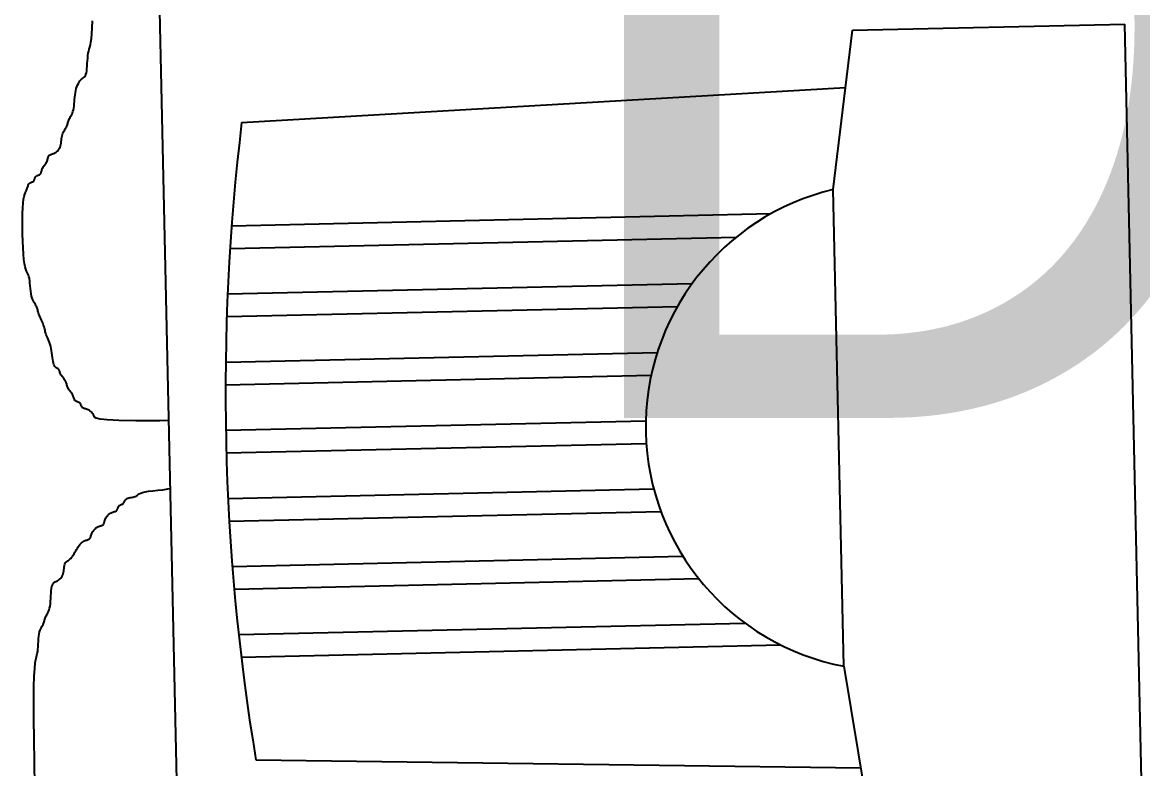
# Model space of a CAD drawing. Header units: millimetres. Extents: x 686.5 to 717.1, y 236.1 to 261.6.
# Drawn here: x 695.2538 to 695.3635, y 242.1571 to 242.2301 of the extents above; entities that cross this region are included whole.
import ezdxf

# ---------------------------------------------------------------- set-up
doc = ezdxf.new("R2010")
doc.units = ezdxf.units.MM
for name, color, linetype in [('3', 1, 'Continuous'), ('LETREROS', 31, 'Continuous'), ('MUE', 2, 'Continuous')]:
    doc.layers.add(name, color=color, linetype=linetype)

# ---------------------------------------------------------------- blocks, each defined once
blk = doc.blocks.new('ESCRITORIO1')
at = {"layer": '3', "color": 2}
for p, q in [((-0.1450231293344899, 0.3336564906515029), (-0.1356594009126155, 0.3333986533076683)), ((-0.1356594009126155, 0.3333986533076683), (-0.1267185518164098, 0.333109327898427)), ((-0.1267185518164098, 0.333109327898427), (-0.118580214269933, 0.3327981128372883)), ((-0.118580214269933, 0.3327981128372883), (-0.1116240204973096, 0.3324746065377084)), ((-0.1116240204973096, 0.3324746065377084), (-0.1061302563270985, 0.3321476530896206)), ((-0.1061302563270985, 0.3321476530896206), (-0.1019818220056408, 0.3318230792892649)), ((-0.1019818220056408, 0.3318230792892649), (-0.09896227138382585, 0.3315059576092736)), ((-0.09896227138382585, 0.3315059576092736), (-0.09685515831247926, 0.331201360522396)), ((-0.09685515831247926, 0.331201360522396), (-0.09544403664247625, 0.3309143605013247)), ((-0.09544403664247625, 0.3309143605013247), (-0.09451246022467785, 0.3306500300187807)), ((-0.09451246022467785, 0.3306500300187807), (-0.09384398290985274, 0.330413441547428)), ((-0.09384398290985274, 0.330413441547428), (-0.0932221585489259, 0.3302096675600161)), ((-0.0932221585489259, 0.3302096675600161), (-0.09247281131163021, 0.3300413342759221)), ((-0.09247281131163021, 0.3300413342759221), (-0.09159084664344164, 0.3299012829014103)), ((-0.09159084664344164, 0.3299012829014103), (-0.09061344030870089, 0.3297799083894937)), ((-0.09061344030870089, 0.3297799083894937), (-0.08957776807181261, 0.3296676056930892)), ((-0.08957776807181261, 0.3296676056930892), (-0.08852100569714594, 0.3295547697651529)), ((-0.08852100569714594, 0.3295547697651529), (-0.08748032894905577, 0.329431795558687)), ((-0.08748032894905577, 0.329431795558687), (-0.08649291359194677, 0.3292890780266795)), ((-0.08649291359194677, 0.3292890780266795), (-0.08559593539015253, 0.329117012122051)), ((-0.08559593539015253, 0.329117012122051), (-0.08481769329736011, 0.3289092833542568)), ((-0.08481769329736011, 0.3289092833542568), (-0.08415097902437907, 0.3286727394587174)), ((-0.08415097902437907, 0.3286727394587174), (-0.08357970747137244, 0.3284175187272211)), ((-0.08357970747137244, 0.3284175187272211), (-0.08308779353838247, 0.3281537594516912)), ((-0.08308779353838247, 0.3281537594516912), (-0.08265915212554376, 0.3278915999239196)), ((-0.08265915212554376, 0.3278915999239196), (-0.0822776981329838, 0.3276411784357975)), ((-0.0822776981329838, 0.3276411784357975), (-0.08192734646078037, 0.3274126332791454)), ((-0.08192734646078037, 0.3274126332791454), (-0.0815920120091107, 0.3272161027458544)), ((-0.0815920120091107, 0.3272161027458544), (-0.08125833502378299, 0.327058279009151)), ((-0.08125833502378299, 0.327058279009151), (-0.0809238571337545, 0.3269320697680769)), ((-0.0809238571337545, 0.3269320697680769), (-0.08058884531365607, 0.3268269366029379)), ((-0.08058884531365607, 0.3268269366029379), (-0.0802535665381896, 0.3267323410941891)), ((-0.0802535665381896, 0.3267323410941891), (-0.07991828778202859, 0.3266377448221611)), ((-0.07991828778202859, 0.3266377448221611), (-0.07958327601981807, 0.3265326093672769)), ((-0.07958327601981807, 0.3265326093672769), (-0.07924879822627418, 0.3264063963099311)), ((-0.07924879822627418, 0.3264063963099311), (-0.07891512137603485, 0.3262485672304898)), ((-0.07891512137603485, 0.3262485672304898), (-0.07857978714030622, 0.3260520298926046)), ((-0.07857978714030622, 0.3260520298926046), (-0.07822943597636822, 0.3258234767931825)), ((-0.07822943597636822, 0.3258234767931825), (-0.07784798303809737, 0.3255730466123339)), ((-0.07784798303809737, 0.3255730466123339), (-0.07741934347919965, 0.3253108780301694)), ((-0.07741934347919965, 0.3253108780301694), (-0.07692743245358713, 0.3250471097268566)), ((-0.07692743245358713, 0.3250471097268566), (-0.07635616511500132, 0.3247918803825627)), ((-0.07635616511500132, 0.3247918803825627), (-0.07568945661731163, 0.3245553286773948)), ((0.04368982181154024, 0.3246970615937919), (0.04413116205709855, 0.3249372249812943)), ((0.04413116205709855, 0.3249372249812943), (0.04463577376942851, 0.3251757886476128)), ((0.04463577376942851, 0.3251757886476128), (0.04521920889872888, 0.3254018144071082)), ((0.04521920889872888, 0.3254018144071082), (0.04589701939530499, 0.3256043640739783)), ((0.04589701939530499, 0.3256043640739783), (0.04668475720933429, 0.3257724994625733)), ((0.04668475720933429, 0.3257724994625733), (0.04758927524083845, 0.3258990173220582)), ((0.04758927524083845, 0.3258990173220582), (0.04858263018865472, 0.3259916541413759)), ((0.04858263018865472, 0.3259916541413759), (0.0496281797014646, 0.326061881344458)), ((0.0496281797014646, 0.326061881344458), (0.05068928142787854, 0.3261211703551687)), ((0.05068928142787854, 0.3261211703551687), (0.05172929301647855, 0.326180992597358)), ((0.05172929301647855, 0.326180992597358), (0.05271157211593192, 0.3262528194949255)), ((0.05271157211593192, 0.3262528194949255), (0.05359947637486329, 0.3263481224717957)), ((0.05359947637486329, 0.3263481224717957), (0.05435636344184047, 0.3264783729518186)), ((0.05435636344184047, 0.3264783729518186), (0.05496483530416896, 0.3266510408026306)), ((0.05496483530416896, 0.3266510408026306), (0.05548447130354361, 0.3268575896669788)), ((0.05548447130354361, 0.3268575896669788), (0.05599409512032594, 0.3270854816312863)), ((0.05599409512032594, 0.3270854816312863), (0.05657253043486321, 0.3273221787820653)), ((0.05657253043486321, 0.3273221787820653), (0.05729860092751693, 0.3275551432057782)), ((0.05729860092751693, 0.3275551432057782), (0.05825113027857043, 0.3277718369889016)), ((0.05825113027857043, 0.3277718369889016), (0.05950894216847757, 0.3279597222178694)), ((0.05950894216847757, 0.3279597222178694), (0.06115086027746486, 0.3281062609792187)), ((0.06115086027746486, 0.3281062609792187), (0.06322411665259153, 0.3282014716013748)), ((0.06322411665259153, 0.3282014716013748), (0.0656495768069334, 0.328245597381013)), ((0.0656495768069334, 0.328245597381013), (0.06831651462033506, 0.3282414378567786)), ((0.06831651462033506, 0.3282414378567786), (0.07111420397257717, 0.3281917925672566)), ((0.07111420397257717, 0.3281917925672566), (0.07393191874337646, 0.3280994610511776)), ((0.07393191874337646, 0.3280994610511776), (0.0766589328125491, 0.3279672428471052)), ((0.0766589328125491, 0.3279672428471052), (0.07918452005989707, 0.3277979374937345)), ((0.07918452005989707, 0.3277979374937345), (0.08139795436515129, 0.3275943445297109)), ((0.08139795436515129, 0.3275943445297109), (0.08321579610161933, 0.3273603310932991)), ((0.08321579610161933, 0.3273603310932991), (0.08466375161680872, 0.3271040347216179)), ((0.08466375161680872, 0.3271040347216179), (0.08579481375172548, 0.3268346605513166)), ((0.08579481375172548, 0.3268346605513166), (0.0866619753473401, 0.3265614137191619)), ((0.0866619753473401, 0.3265614137191619), (0.08731822924472254, 0.32629349936186)), ((0.08731822924472254, 0.32629349936186), (0.08781656828485751, 0.3260401226161456)), ((0.08781656828485751, 0.3260401226161456), (0.0882099853087368, 0.3258104886186999)), ((0.0882099853087368, 0.3258104886186999), (0.0885514731574446, 0.325613802506286)), ((0.0885514731574446, 0.325613802506286), (0.0888842694126879, 0.3254560010693233)), ((0.0888842694126879, 0.3254560010693233), (0.08921259061948206, 0.3253299477131861)), ((0.08921259061948206, 0.3253299477131861), (0.08953089806360026, 0.3252252374970155)), ((0.08953089806360026, 0.3252252374970155), (0.08983365303075175, 0.325131465479874)), ((0.08983365303075175, 0.325131465479874), (0.09011531680675233, 0.3250382267208387)), ((0.09011531680675233, 0.3250382267208387), (0.09037035067729704, 0.324935116279061)), ((0.09037035067729704, 0.324935116279061), (0.09059321592817327, 0.3248117292136428)), ((0.09059321592817327, 0.3248117292136428), (0.09077837384509024, 0.3246576605836538)), ((-0.07568945661731163, 0.3245553286773948), (-0.07491122211429513, 0.324347593291467)), ((-0.07491122211429513, 0.324347593291467), (-0.07401425344121293, 0.3241755222497602)), ((-0.07401425344121293, 0.3241755222497602), (-0.07302684915912039, 0.3240328009562994)), ((-0.07302684915912039, 0.3240328009562994), (-0.07198618451052852, 0.3239098241599088)), ((-0.07198618451052852, 0.3239098241599088), (-0.07092943473794833, 0.3237969866094268)), ((-0.07092943473794833, 0.3237969866094268), (-0.06989377508381978, 0.3236846830537239)), ((-0.06989377508381978, 0.3236846830537239), (-0.0689163807906894, 0.3235633082415923)), ((-0.0689163807906894, 0.3235633082415923), (-0.06803442710106111, 0.3234232569219309)), ((-0.06803442710106111, 0.3234232569219309), (-0.06728508925738197, 0.3232549238434963)), ((-0.06728508925738197, 0.3232549238434963), (-0.06669493051448683, 0.32305107172402)), ((-0.06669493051448683, 0.32305107172402), (-0.06624806617618617, 0.3228139351563399)), ((-0.06624806617618617, 0.3228139351563399), (-0.06591799955864985, 0.3225481167021798)), ((-0.06591799955864985, 0.3225481167021798), (-0.06567823397805483, 0.3222582189232384)), ((-0.06567823397805483, 0.3222582189232384), (-0.0655022727504786, 0.3219488443812075)), ((-0.0655022727504786, 0.3219488443812075), (-0.06536361919211942, 0.3216245956377826)), ((-0.06536361919211942, 0.3216245956377826), (-0.06523577661911162, 0.3212900752546872)), ((-0.06523577661911162, 0.3212900752546872), (-0.0650922483475469, 0.3209498857936204)), ((-0.0650922483475469, 0.3209498857936204), (-0.0649109316479155, 0.3206087409106146)), ((-0.0649109316479155, 0.3206087409106146), (-0.0646872996076695, 0.3202717986390411)), ((0.02952589664243277, 0.3201586916511481), (0.03014360811762629, 0.3203838507862358)), ((0.03014360811762629, 0.3203838507862358), (0.03071860432415718, 0.3205889999533937)), ((0.03071860432415718, 0.3205889999533937), (0.03125061881888058, 0.3207636009104569)), ((0.03125061881888058, 0.3207636009104569), (0.03174123157307207, 0.3209005837563623)), ((0.03174123157307207, 0.3209005837563623), (0.03219940821587386, 0.3210067519538988)), ((0.03219940821587386, 0.3210067519538988), (0.03263596079085573, 0.3210923773070036)), ((0.03263596079085573, 0.3210923773070036), (0.03306170134154485, 0.3211677316194752)), ((0.03306170134154485, 0.3211677316194752), (0.03348744191156783, 0.3212430866952225)), ((0.03348744191156783, 0.3212430866952225), (0.0339239945444092, 0.3213287143380725)), ((0.0339239945444092, 0.3213287143380725), (0.03438217128370979, 0.3214348863518772)), ((0.03438217128370979, 0.3214348863518772), (0.03487278417300388, 0.321571874540524)), ((0.03487278417300388, 0.321571874540524), (0.03540304128440397, 0.3217465267403625)), ((0.03540304128440397, 0.3217465267403625), (0.03596573480434273, 0.3219519949175336)), ((0.03596573480434273, 0.3219519949175336), (0.03655005294773872, 0.3221780070707361)), ((0.03655005294773872, 0.3221780070707361), (0.03714518392960287, 0.3224142911986654)), ((0.03714518392960287, 0.3224142911986654), (0.03774031596484662, 0.32265057529996)), ((0.03774031596484662, 0.32265057529996), (0.03832463726845958, 0.322876587373262)), ((0.03832463726845958, 0.322876587373262), (0.03888733605541717, 0.3230820554172666)), ((0.03888733605541717, 0.3230820554172666), (0.03941760054063081, 0.3232567074306694)), ((0.03941760054063081, 0.3232567074306694), (0.03990734402309926, 0.3233937176009221)), ((0.03990734402309926, 0.3233937176009221), (0.0403593801378932, 0.3235000448709187)), ((0.0403593801378932, 0.3235000448709187), (0.04077924760404983, 0.3235860943723949)), ((0.04077924760404983, 0.3235860943723949), (0.0411724851406774, 0.3236622712370547)), ((0.0411724851406774, 0.3236622712370547), (0.04154463146679888, 0.3237389805965769)), ((0.04154463146679888, 0.3237389805965769), (0.04190122530148699, 0.3238266275827257)), ((0.04190122530148699, 0.3238266275827257), (0.0422478053638784, 0.3239356173271446)), ((0.0422478053638784, 0.3239356173271446), (0.04258991037296056, 0.3240763549616297)), ((0.04258991037296056, 0.3240763549616297), (0.04293474791970198, 0.3242556883982388)), ((0.04293474791970198, 0.3242556883982388), (0.04329620108246246, 0.324466236670883)), ((0.04329620108246246, 0.324466236670883), (0.04368982181154024, 0.3246970615937919)), ((0.09077837384509024, 0.3246576605836538), (0.09092301079549969, 0.3244659515416259)), ((0.09092301079549969, 0.3244659515416259), (0.09103521347314825, 0.324243427613883)), ((0.09103521347314825, 0.324243427613883), (0.0911257936533687, 0.3240003604200652)), ((0.0911257936533687, 0.3240003604200652), (0.09120556311162176, 0.3237470215799476)), ((0.09120556311162176, 0.3237470215799476), (0.09128533362326863, 0.3234936827131669)), ((0.09128533362326863, 0.3234936827131669), (0.09137591696374159, 0.323250615439477)), ((0.09137591696374159, 0.323250615439477), (0.09148812490835212, 0.3230280913785393)), ((0.09148812490835212, 0.3230280913785393), (0.09163276923257513, 0.3228363821501041)), ((0.09163276923257513, 0.3228363821501041), (0.09181705774188487, 0.3226823354698958)), ((0.09181705774188487, 0.3226823354698958), (0.09203378236263404, 0.3225591034380599)), ((0.09203378236263404, 0.3225591034380599), (0.09227213105121024, 0.3224564142506523)), ((0.09227213105121024, 0.3224564142506523), (0.09252129176407209, 0.3223639961038813)), ((0.09252129176407209, 0.3223639961038813), (0.09277045245760007, 0.3222715771938311)), ((0.09277045245760007, 0.3222715771938311), (0.09300880108828835, 0.3221688857166782)), ((0.09300880108828835, 0.3221688857166782), (0.0932255256125174, 0.3220456498685706)), ((0.0932255256125174, 0.3220456498685706), (0.0934098139868027, 0.3218915978456245)), ((0.0934098139868027, 0.3218915978456245), (0.09355445813892516, 0.3216998818114831)), ((0.09355445813892516, 0.3216998818114831), (0.09366666588255157, 0.3214773498000092)), ((0.09366666588255157, 0.3214773498000092), (0.0937572490026497, 0.3212342738125074)), ((0.0937572490026497, 0.3212342738125074), (0.09383701928436494, 0.3209809258502752)), ((0.09383701928436494, 0.3209809258502752), (0.09391678851265084, 0.3207275779146812)), ((0.09391678851265084, 0.3207275779146812), (0.09400736847258884, 0.3204845020070763)), ((0.09400736847258884, 0.3204845020070763), (0.09411957094918222, 0.3202619701287723)), ((-0.0646872996076695, 0.3202717986390411), (-0.06442121926863109, 0.3199443281066365)), ((-0.06442121926863109, 0.3199443281066365), (-0.06411255767254431, 0.319631598441088)), ((-0.06411255767254431, 0.319631598441088), (-0.06376118186116742, 0.3193388787701359)), ((-0.06376118186116742, 0.3193388787701359), (-0.06336695887630839, 0.319071438221485)), ((-0.06336695887630839, 0.319071438221485), (-0.06292975575971838, 0.3188345459228472)), ((-0.06292975575971838, 0.3188345459228472), (-0.06244943955321958, 0.3186334710019381)), ((-0.06244943955321958, 0.3186334710019381), (-0.06192858017656278, 0.3184709146799314)), ((-0.06192858017656278, 0.3184709146799314), (-0.06138055906154705, 0.3183393065515148)), ((-0.06138055906154705, 0.3183393065515148), (-0.06082146051807769, 0.3182285083049017)), ((-0.06082146051807769, 0.3182285083049017), (-0.0602673688559392, 0.3181283816282701)), ((-0.0602673688559392, 0.3181283816282701), (-0.05973436838500845, 0.3180287882097801)), ((-0.05973436838500845, 0.3180287882097801), (-0.05923854341506285, 0.3179195897375813)), ((-0.05923854341506285, 0.3179195897375813), (-0.05879597825601479, 0.3177906478998906)), ((-0.05879597825601479, 0.3177906478998906), (-0.05842275721763457, 0.3176318243848257)), ((-0.05842275721763457, 0.3176318243848257), (-0.05812874657798517, 0.317435459880123)), ((-0.05812874657798517, 0.317435459880123), (-0.05789894048761113, 0.3172038110716748)), ((-0.05789894048761113, 0.3172038110716748), (-0.05771211506529283, 0.3169416136448859)), ((-0.05771211506529283, 0.3169416136448859), (-0.05754704642982489, 0.3166536032852036)), ((-0.05754704642982489, 0.3166536032852036), (-0.05738251069991662, 0.3163445156780362)), ((-0.05738251069991662, 0.3163445156780362), (-0.05719728399441237, 0.316019086508792)), ((-0.05719728399441237, 0.316019086508792), (-0.05697014243200726, 0.3156820514629146)), ((0.01570683801922712, 0.3159069594544874), (0.01604110978968976, 0.3160162601722725)), ((0.01604110978968976, 0.3160162601722725), (0.01636430202485428, 0.3161047510615482)), ((0.01636430202485428, 0.3161047510615482), (0.01667140889676233, 0.3161831036656153)), ((0.01667140889676233, 0.3161831036656153), (0.01695742457748395, 0.3162619895278205)), ((0.01695742457748395, 0.3162619895278205), (0.01721734323909629, 0.3163520801915141)), ((0.01721734323909629, 0.3163520801915141), (0.01744615905359126, 0.3164640472000215)), ((0.01744615905359126, 0.3164640472000215), (0.01763886619306732, 0.3166085620966328)), ((0.01763886619306732, 0.3166085620966328), (0.01779476383779155, 0.3167926725863843)), ((0.01779476383779155, 0.3167926725863843), (0.01793037120088314, 0.3170089310206343)), ((0.01793037120088314, 0.3170089310206343), (0.01806651250364411, 0.3172462659125195)), ((0.01806651250364411, 0.3172462659125195), (0.0182240119674546, 0.3174936057750521)), ((0.0182240119674546, 0.3174936057750521), (0.01842369381365216, 0.3177398791213051)), ((0.01842369381365216, 0.3177398791213051), (0.0186863822635388, 0.3179740144643297)), ((0.0186863822635388, 0.3179740144643297), (0.01903290153848758, 0.3181849403172201)), ((0.01903290153848758, 0.3181849403172201), (0.01948407585979339, 0.3183615851929993)), ((0.01948407585979339, 0.3183615851929993), (0.02005378799783131, 0.3184965681015228)), ((0.02005378799783131, 0.3184965681015228), (0.02072815491889912, 0.3185972700396142)), ((0.02072815491889912, 0.3185972700396142), (0.02148635213834638, 0.3186747625008373)), ((0.02148635213834638, 0.3186747625008373), (0.02230755517143024, 0.3187401169788338)), ((0.02230755517143024, 0.3187401169788338), (0.02317093953348603, 0.3188044049672101)), ((0.02317093953348603, 0.3188044049672101), (0.02405568073983488, 0.3188786979595335)), ((0.02405568073983488, 0.3188786979595335), (0.02494095430576238, 0.3189740674493784)), ((0.02494095430576238, 0.3189740674493784), (0.02580593574659673, 0.3191015849303902)), ((0.02580593574659673, 0.3191015849303902), (0.02663322691790171, 0.3192687202735414)), ((0.02663322691790171, 0.3192687202735414), (0.02741913503631821, 0.3194685368592829)), ((0.02741913503631821, 0.3194685368592829), (0.0281633936586303, 0.3196904964455669)), ((0.0281633936586303, 0.3196904964455669), (0.0288657363417002, 0.3199240607902034)), ((0.0288657363417002, 0.3199240607902034), (0.02952589664243277, 0.3201586916511481)), ((0.09411957094918222, 0.3202619701287723), (0.09426420772749822, 0.3200702542810667)), ((0.09426420772749822, 0.3200702542810667), (0.09444936550858074, 0.3199161802765147)), ((0.09444936550858074, 0.3199161802765147), (0.09467223065734487, 0.3197927891722152)), ((0.09467223065734487, 0.3197927891722152), (0.09492726445471078, 0.319689675836436)), ((0.09492726445471078, 0.319689675836436), (0.09520892818163418, 0.3195964351374734)), ((0.09520892818163418, 0.3195964351374734), (0.09551168311904235, 0.3195026619436518)), ((0.09551168311904235, 0.3195026619436518), (0.09582999054787678, 0.3193979511232037)), ((0.09582999054787678, 0.3193979511232037), (0.09615831174904343, 0.3192718975444819)), ((0.09615831174904343, 0.3192718975444819), (0.09649110800351934, 0.319114096075694)), ((0.09649110800351934, 0.319114096075694), (0.09682380803140944, 0.3189176321497342)), ((0.09682380803140944, 0.3189176321497342), (0.09715571030999826, 0.3186895534574532)), ((0.09715571030999826, 0.3186895534574532), (0.0974870807556627, 0.3184403982543316)), ((0.0974870807556627, 0.3184403982543316), (0.09781818528488628, 0.3181807047957612)), ((0.09781818528488628, 0.3181807047957612), (0.09814928981410986, 0.3179210113372157)), ((0.09814928981410986, 0.3179210113372157), (0.09848066025980273, 0.3176718561340657)), ((0.09848066025980273, 0.3176718561340657), (0.09881256253836312, 0.3174437774418131)), ((0.09881256253836312, 0.3174437774418131), (0.09914526256628164, 0.3172473135158249)), ((0.09914526256628164, 0.3172473135158249), (0.09947805882153204, 0.3170895120788622)), ((0.09947805882153204, 0.3170895120788622), (0.09980638002835462, 0.3169634587227534)), ((0.09980638002835462, 0.3169634587227534), (0.1001246874724657, 0.3168587485065544)), ((0.1001246874724657, 0.3168587485065544), (0.1004274424396243, 0.3167649764893845)), ((0.1004274424396243, 0.3167649764893845), (0.1007091062155965, 0.3166717377303812)), ((0.1007091062155965, 0.3166717377303812), (0.1009641400861341, 0.3165686272886283)), ((0.1009641400861341, 0.3165686272886283), (0.1011870053370174, 0.3164452402231852)), ((0.1011870053370174, 0.3164452402231852), (0.1013721632539628, 0.3162911715931926)), ((0.1013721632539628, 0.3162911715931926), (0.1015167780007715, 0.3160985843643225)), ((0.1015167780007715, 0.3160985843643225), (0.101628825253222, 0.3158699131286866)), ((-0.05697014243200726, 0.3156820514629146), (-0.05667986213148168, 0.3153381462258089)), ((-0.05667986213148168, 0.3153381462258089), (-0.05631139287854126, 0.3149913839218144)), ((-0.05631139287854126, 0.3149913839218144), (-0.05587437912665649, 0.3146428874305585)), ((-0.05587437912665649, 0.3146428874305585), (-0.05538463899623736, 0.3142930570706319)), ((-0.05538463899623736, 0.3142930570706319), (-0.05485799060758723, 0.3139422931606717)), ((-0.05485799060758723, 0.3139422931606717), (-0.05431025208118001, 0.3135909960191796)), ((-0.05431025208118001, 0.3135909960191796), (-0.05375724153737593, 0.3132395659647642)), ((-0.05375724153737593, 0.3132395659647642), (-0.05321477709657074, 0.3128884033159842)), ((-0.05321477709657074, 0.3128884033159842), (-0.05269867687913887, 0.3125379083913948)), ((-0.05269867687913887, 0.3125379083913948), (-0.05222212260901671, 0.3121884147569602)), ((-0.05222212260901671, 0.3121884147569602), (-0.05178775042412553, 0.3118399889678223)), ((-0.05178775042412553, 0.3118399889678223), (-0.0513955600659699, 0.3114926308265034)), ((0.007153970438132262, 0.3114745458946793), (0.00749617377707068, 0.3116539527432138)), ((0.00749617377707068, 0.3116539527432138), (0.007839178054481977, 0.3118649754229992)), ((0.007839178054481977, 0.3118649754229992), (0.008182716290917824, 0.312097075323635)), ((0.008182716290917824, 0.312097075323635), (0.008526521506837526, 0.3123397138347279)), ((0.008526521506837526, 0.3123397138347279), (0.008870326722750121, 0.3125823523457925)), ((0.008870326722750121, 0.3125823523457925), (0.009213864959157547, 0.3128144522464282)), ((0.009213864959157547, 0.3128144522464282), (0.009556869236597265, 0.313025474926242)), ((0.009556869236597265, 0.313025474926242), (0.009899072575507262, 0.3132048817747481)), ((0.009899072575507262, 0.3132048817747481), (0.0102402969888189, 0.3133456470198901)), ((0.0102402969888189, 0.3133456470198901), (0.01058072045883307, 0.3134547962429615)), ((0.01058072045883307, 0.3134547962429615), (0.01092060996018063, 0.3135428678635428)), ((0.01092060996018063, 0.3135428678635428), (0.01126023246754215, 0.3136204003012431)), ((0.01126023246754215, 0.3136204003012431), (0.01159985495560534, 0.3136979319757209)), ((0.01159985495560534, 0.3136979319757209), (0.01193974439907919, 0.3137860013065286)), ((0.01193974439907919, 0.3137860013065286), (0.01228016777258034, 0.3138951467133282)), ((0.01228016777258034, 0.3138951467133282), (0.0126213920508107, 0.3140359066157288)), ((0.0126213920508107, 0.3140359066157288), (0.01296359521764856, 0.3142153066585323)), ((0.01296359521764856, 0.3142153066585323), (0.01330659929406863, 0.3144263213877814)), ((0.01330659929406863, 0.3144263213877814), (0.01365013731015807, 0.3146584125746053)), ((0.01365013731015807, 0.3146584125746053), (0.01399394229611062, 0.3149010419902467)), ((0.01399394229611062, 0.3149010419902467), (0.01433774728206316, 0.3151436714058882)), ((0.01433774728206316, 0.3151436714058882), (0.01468128529818102, 0.3153757625927405)), ((0.01468128529818102, 0.3153757625927405), (0.01502428937457978, 0.3155867773219612)), ((0.01502428937457978, 0.3155867773219612), (0.01536649254147449, 0.3157661773648179)), ((0.01536649254147449, 0.3157661773648179), (0.01570683801922712, 0.3159069594544874)), ((0.101628825253222, 0.3158699131286866), (0.1017189835651564, 0.3156101603848676)), ((0.1017189835651564, 0.3156101603848676), (0.101797931490367, 0.3153243286315401)), ((0.101797931490367, 0.3153243286315401), (0.1018763475826816, 0.3150174203673117)), ((0.1018763475826816, 0.3150174203673117), (0.101964910395921, 0.3146944380909105)), ((0.101964910395921, 0.3146944380909105), (0.102074298483906, 0.3143603843009188)), ((0.102074298483906, 0.3143603843009188), (0.102215190400436, 0.3140202614960117)), ((0.102215190400436, 0.3140202614960117), (0.1023965071000674, 0.3136791166130024)), ((0.1023965071000674, 0.3136791166130024), (0.1026201391403063, 0.3133421743414289)), ((0.1026201391403063, 0.3133421743414289), (0.1028862194793732, 0.3130147038090243)), ((0.1028862194793732, 0.3130147038090243), (0.1031948810754599, 0.3127019741434509)), ((0.1031948810754599, 0.3127019741434509), (0.1035462568868439, 0.3124092544724952)), ((0.1035462568868439, 0.3124092544724952), (0.103940479871703, 0.3121418139238727)), ((0.103940479871703, 0.3121418139238727), (0.1043776829882574, 0.3119049216252385)), ((0.1043776829882574, 0.3119049216252385), (0.1048579991947847, 0.3117038467043542)), ((0.1048579991947847, 0.3117038467043542), (0.1053797373263876, 0.3115412681325189)), ((0.1053797373263876, 0.3115412681325189), (0.1059339097259269, 0.3114095042556357)), ((-0.0513955600659699, 0.3114926308265034), (-0.05104555127601884, 0.3111463401355827)), ((-0.05104555127601884, 0.3111463401355827), (-0.05073772379573427, 0.310801116697526)), ((-0.05073772379573427, 0.310801116697526), (-0.05047207736658521, 0.3104569603149372)), ((-0.05047207736658521, 0.3104569603149372), (-0.05024861173006911, 0.3101138707902606)), ((-0.05024861173006911, 0.3101138707902606), (-0.05006732662765501, 0.3097718479261005)), ((-0.05006732662765501, 0.3097718479261005), (-0.04992644208491726, 0.3094317253076291)), ((-0.04992644208491726, 0.3094317253076291), (-0.04981705926395108, 0.3090976716508074)), ((-0.04981705926395108, 0.3090976716508074), (-0.04972849961090731, 0.3087746894542782)), ((-0.04972849961090731, 0.3087746894542782), (-0.04965008457202202, 0.3084677812167378)), ((-0.04965008457202202, 0.3084677812167378), (-0.04957113559338211, 0.3081819494367757)), ((-0.04957113559338211, 0.3081819494367757), (-0.04948097412125207, 0.3079221966130277)), ((-0.04948097412125207, 0.3079221966130277), (-0.04936892160178985, 0.307693525244197)), ((-0.04936892160178985, 0.307693525244197), (-0.04922429948118889, 0.3075009378289195)), ((-0.04922429948118889, 0.3075009378289195), (-0.04903913221532008, 0.3073468689625543)), ((-0.04903913221532008, 0.3073468689625543), (-0.04881625629873554, 0.3072234816274744)), ((-0.04881625629873554, 0.3072234816274744), (-0.04856121123583534, 0.3071203709027124)), ((0.001639636814658729, 0.3070585201893437), (0.001732929316069942, 0.3073399971099917)), ((0.001732929316069942, 0.3073399971099917), (0.001836102095261083, 0.307594861776245)), ((0.001836102095261083, 0.307594861776245), (0.001959567262879602, 0.3078175784447303)), ((0.001959567262879602, 0.3078175784447303), (0.002113736929651111, 0.3080026113719292)), ((0.002113736929651111, 0.3080026113719292), (0.00230557466232284, 0.3081471482501748)), ((0.00230557466232284, 0.3081471482501748), (0.002528249852311149, 0.3082592705148706)), ((0.002528249852311149, 0.3082592705148706), (0.002771483347210335, 0.3083497830371904)), ((0.002771483347210335, 0.3083497830371904), (0.003024995994572066, 0.3084294906883081)), ((0.003024995994572066, 0.3084294906883081), (0.003278508641933797, 0.3085091983394541)), ((0.003278508641933797, 0.3085091983394541), (0.003521742136804562, 0.3085997108617491)), ((0.003521742136804562, 0.3085997108617491), (0.003744417326821292, 0.3087118331264449)), ((0.003744417326821292, 0.3087118331264449), (0.003936255059500127, 0.3088563700046905)), ((0.003936255059500127, 0.3088563700046905), (0.004090402522642478, 0.3090405247450434)), ((0.004090402522642478, 0.3090405247450434), (0.00421371226511269, 0.3092570941056358)), ((0.00421371226511269, 0.3092570941056358), (0.004316463175989327, 0.3094952732218914)), ((0.004316463175989327, 0.3094952732218914), (0.004408934144365162, 0.3097442572293261)), ((0.004408934144365162, 0.3097442572293261), (0.004501404059340075, 0.3099932412633635)), ((0.004501404059340075, 0.3099932412633635), (0.004604151810021051, 0.310231420459548)), ((0.004604151810021051, 0.310231420459548), (0.004727456285472442, 0.3104479899532819)), ((0.004727456285472442, 0.3104479899532819), (0.004881596374829655, 0.310632144880099)), ((0.004881596374829655, 0.310632144880099), (0.005074303515108625, 0.310776659808532)), ((0.005074303515108625, 0.310776659808532), (0.00530311933525951, 0.3108886270396241)), ((0.00530311933525951, 0.3108886270396241), (0.005563038012120103, 0.3109787183075703)), ((0.005563038012120103, 0.3109787183075703), (0.005849053722599251, 0.3110576053464555)), ((0.005849053722599251, 0.3110576053464555), (0.006156160643548958, 0.3111359598904784)), ((0.006156160643548958, 0.3111359598904784), (0.006479352951885176, 0.3112244536737521)), ((0.006479352951885176, 0.3112244536737521), (0.006813624824467013, 0.3113337584304503)), ((0.006813624824467013, 0.3113337584304503), (0.007153970438132262, 0.3114745458946793)), ((0.1059339097259269, 0.3114095042556357), (0.1065097046132166, 0.3112982832631879)), ((0.1065097046132166, 0.3112982832631879), (0.107096310208, 0.3111973333446123)), ((0.107096310208, 0.3111973333446123), (0.1076829147301197, 0.3110963826894491)), ((0.1076829147301197, 0.3110963826894491), (0.1082587063992904, 0.3109851594871316)), ((0.1082587063992904, 0.3109851594871316), (0.108812873435383, 0.310853391927143)), ((0.108812873435383, 0.310853391927143), (0.109334604058084, 0.3106908081990056)), ((0.109334604058084, 0.3106908081990056), (0.1098158117029371, 0.31049058267768)), ((0.1098158117029371, 0.31049058267768), (0.1102593106681766, 0.3102596744801858)), ((0.1102593106681766, 0.3102596744801858), (0.110670640467724, 0.3100084889091228)), ((0.110670640467724, 0.3100084889091228), (0.1110553406155432, 0.3097474312670165)), ((0.1110553406155432, 0.3097474312670165), (0.1114189506256054, 0.3094869068563852)), ((0.1114189506256054, 0.3094869068563852), (0.1117670100117962, 0.3092373209798396)), ((0.1117670100117962, 0.3092373209798396), (0.112105058288094, 0.3090090789398978)), ((0.112105058288094, 0.3090090789398978), (0.1124386349684556, 0.3088125860390818)), ((0.1124386349684556, 0.3088125860390818), (0.1127723118186665, 0.3086547569596405)), ((0.1127723118186665, 0.3086547569596405), (0.1131067896122389, 0.3085285439022663)), ((0.1131067896122389, 0.3085285439022663), (0.1134418013744138, 0.308423408447382)), ((0.1134418013744138, 0.308423408447382), (0.113777080130582, 0.308328812175354)), ((0.113777080130582, 0.308328812175354), (0.1141123589060768, 0.3082342166666017)), ((0.1141123589060768, 0.3082342166666017), (0.1144473707261469, 0.3081290835014627)), ((0.1144473707261469, 0.3081290835014627), (0.1147818486161754, 0.3080028742603886)), ((0.1147818486161754, 0.3080028742603886), (0.1151155256015315, 0.3078450505237136)), ((0.1151155256015315, 0.3078450505237136), (0.1154499812535832, 0.3076485422094848)), ((0.1154499812535832, 0.3076485422094848), (0.1157941813283259, 0.3074201525864844)), ((0.1157941813283259, 0.3074201525864844), (0.1161589381278461, 0.3071701532610298)), ((0.1161589381278461, 0.3071701532610298), (0.1165550639542801, 0.3069088158395807)), ((-0.04856121123583534, 0.3071203709027124), (-0.04827953653080641, 0.3070271318673825)), ((-0.04827953653080641, 0.3070271318673825), (-0.04797677168801329, 0.3069333596005492)), ((-0.04797677168801329, 0.3069333596005492), (-0.04765845621173526, 0.30682864918127)), ((-0.04765845621173526, 0.30682864918127), (-0.04733012960623029, 0.3067025956886376)), ((-0.04733012960623029, 0.3067025956886376), (-0.04699733137587714, 0.3065447942017343)), ((-0.04699733137587714, 0.3065447942017343), (-0.04666553428240405, 0.3063474743568513)), ((-0.04666553428240405, 0.3063474743568513), (-0.04633994411788223, 0.3061134040190296)), ((-0.04633994411788223, 0.3061134040190296), (-0.04602569993177497, 0.3058479856105691)), ((-0.04602569993177497, 0.3058479856105691), (-0.04572794077364506, 0.3055566215537411)), ((-0.04572794077364506, 0.3055566215537411), (-0.04545180569299134, 0.3052447142708132)), ((-0.04545180569299134, 0.3052447142708132), (-0.04520243373934818, 0.3049176661840853)), ((-0.04520243373934818, 0.3049176661840853), (-0.04498496396222151, 0.3045808797158003)), ((-0.04498496396222151, 0.3045808797158003), (-0.04480453541112439, 0.3042397572882543)), ((-0.04480453541112439, 0.3042397572882543), (-0.04466365086841506, 0.3038996346697544)), ((-0.04466365086841506, 0.3038996346697544), (-0.04455426804744889, 0.3035655810129612)), ((-0.04455426804744889, 0.3035655810129612), (-0.04446570839440511, 0.303242598816432)), ((-0.04446570839440511, 0.303242598816432), (-0.04438729335545588, 0.3029356905788632)), ((-0.04438729335545588, 0.3029356905788632), (-0.04430834437685149, 0.3026498587989011)), ((-0.002710692924630109, 0.3012923066895077), (-0.002257127551793303, 0.3027632981322874)), ((-0.002257127551793303, 0.3027632981322874), (-0.001809327434315833, 0.3033802851907801)), ((-0.001809327434315833, 0.3033802851907801), (-0.001374423707225958, 0.3035916131970104)), ((-0.001374423707225958, 0.3035916131970104), (-0.0009588204986528126, 0.3037700361816)), ((-0.0009588204986528126, 0.3037700361816), (-0.000566013909292451, 0.3039859429689074)), ((-0.000566013909292451, 0.3039859429689074), (-0.0001987730328281145, 0.3042341310818948)), ((-0.0001987730328281145, 0.3042341310818948), (0.0001401330369148468, 0.3045093980434288)), ((0.0001401330369148468, 0.3045093980434288), (0.0004479352061679265, 0.3048065413764078)), ((0.0004479352061679265, 0.3048065413764078), (0.0007218643811839343, 0.3051203586037019)), ((0.0007218643811839343, 0.3051203586037019), (0.0009591514681730473, 0.3054456472482379)), ((0.0009591514681730473, 0.3054456472482379), (0.001157027373331232, 0.3057772048329142)), ((0.001157027373331232, 0.3057772048329142), (0.001314919870324616, 0.3061097733361784)), ((0.001314919870324616, 0.3061097733361784), (0.001441044202458386, 0.3064378725589911)), ((0.001441044202458386, 0.3064378725589911), (0.001545812480316044, 0.3067559667578585)), ((0.001545812480316044, 0.3067559667578585), (0.001639636814658729, 0.3070585201893437)), ((0.1165550639542801, 0.3069088158395807), (0.1169933711096789, 0.3066464119284618)), ((0.1169933711096789, 0.3066464119284618), (0.117484671896122, 0.3063932131341005)), ((0.117484671896122, 0.3063932131341005), (0.1180397786157314, 0.3061594910628536)), ((0.1180397786157314, 0.3061594910628536), (0.118669503570608, 0.305955517321145)), ((0.118669503570608, 0.305955517321145), (0.1193801762063273, 0.3057881618645162)), ((0.1193801762063273, 0.3057881618645162), (0.1201601945428763, 0.3056506880452794)), ((0.1201601945428763, 0.3056506880452794), (0.1209934737437024, 0.3055329575649601)), ((0.1209934737437024, 0.3055329575649601), (0.1218639289722461, 0.3054248321249773)), ((0.1218639289722461, 0.3054248321249773), (0.1227554753919762, 0.3053161734268528)), ((0.1227554753919762, 0.3053161734268528), (0.1236520281663473, 0.3051968431721157)), ((0.1236520281663473, 0.3051968431721157), (0.1245375024588142, 0.3050567030621849)), ((0.1245375024588142, 0.3050567030621849), (0.125395813432867, 0.3048856147985859)), ((0.125395813432867, 0.3048856147985859), (0.1262127005059099, 0.3046760302040568)), ((0.1262127005059099, 0.3046760302040568), (0.1269812001111035, 0.3044307615862571)), ((0.1269812001111035, 0.3044307615862571), (0.1276961729356074, 0.3041552113741766)), ((0.1276961729356074, 0.3041552113741766), (0.1283524796664821, 0.3038547819966553)), ((0.1283524796664821, 0.3038547819966553), (0.1289449809909513, 0.3035348758827077)), ((0.1289449809909513, 0.3035348758827077), (0.1294685375960825, 0.3032008954612628)), ((0.1294685375960825, 0.3032008954612628), (0.1299180101690283, 0.3028582431612179)), ((0.1299180101690283, 0.3028582431612179), (0.1302882593968633, 0.3025123214115339)), ((-0.04430834437685149, 0.3026498587989011), (-0.04421818290474988, 0.302390105975185)), ((-0.04421818290474988, 0.302390105975185), (-0.04410613038528055, 0.3021614346063508)), ((-0.04410613038528055, 0.3021614346063508), (-0.04396150826467959, 0.3019688471910769)), ((-0.04396150826467959, 0.3019688471910769), (-0.04377634099959238, 0.3018147782928864)), ((-0.04377634099959238, 0.3018147782928864), (-0.04355346508866376, 0.3016913907351935)), ((-0.04355346508866376, 0.3016913907351935), (-0.04329842004099049, 0.3015882794061788)), ((-0.04329842004099049, 0.3015882794061788), (-0.04301674536576172, 0.3014950391941724)), ((-0.04301674536576172, 0.3014950391941724), (-0.04271398057199605, 0.3014012649873798)), ((-0.04271398057199605, 0.3014012649873798), (-0.0423956651688826, 0.3012965516741026)), ((-0.0423956651688826, 0.3012965516741026), (-0.04206733866552526, 0.3011704941425855)), ((-0.04206733866552526, 0.3011704941425855), (-0.04173454057099946, 0.3010126872811512)), ((-0.04173454057099946, 0.3010126872811512), (-0.04140274364965535, 0.3008153606305619)), ((-0.04140274364965535, 0.3008153606305619), (-0.04107715368611764, 0.3005812823421756)), ((-0.04107715368611764, 0.3005812823421756), (-0.04076290972032837, 0.3003158552199316)), ((-0.04076290972032837, 0.3003158552199316), (-0.04046515079216562, 0.3000244820676521)), ((-0.04046515079216562, 0.3000244820676521), (-0.04018901594147906, 0.2997125656892727)), ((-0.04018901594147906, 0.2997125656892727), (-0.03993964420811835, 0.2993855088887329)), ((-0.03993964420811835, 0.2993855088887329), (-0.03972217463203265, 0.2990487144698832)), ((-0.03972217463203265, 0.2990487144698832), (-0.03954174625304319, 0.298707585236663)), ((-0.03954174625304319, 0.298707585236663), (-0.03940086184618963, 0.2983674572436001)), ((-0.003606594896496063, 0.2939949293224196), (-0.003162892417869045, 0.2985189655302172)), ((-0.003162892417869045, 0.2985189655302172), (-0.002710692924630109, 0.3012923066895077)), ((0.1302882593968633, 0.3025123214115339), (0.1305802973886685, 0.3021683771119221)), ((0.1305802973886685, 0.3021683771119221), (0.1308197419408046, 0.3018310350454492)), ((0.1308197419408046, 0.3018310350454492), (0.131038362271596, 0.3015047644659283)), ((0.131038362271596, 0.3015047644659283), (0.1312679275993531, 0.3011940346271551)), ((0.1312679275993531, 0.3011940346271551), (0.1315402071424003, 0.3009033147829747)), ((0.1315402071424003, 0.3009033147829747), (0.1318869701190053, 0.3006370741872075)), ((0.1318869701190053, 0.3006370741872075), (0.1323399857474854, 0.3003997820936988)), ((0.1323399857474854, 0.3003997820936988), (0.1329310232461012, 0.3001959077562155)), ((0.1329310232461012, 0.3001959077562155), (0.1336803611344806, 0.3000275747084942)), ((0.1336803611344806, 0.3000275747084942), (0.1345623151369892, 0.2998875236036511)), ((0.1345623151369892, 0.2998875236036511), (0.135539710279339, 0.2997661493747117)), ((0.135539710279339, 0.2997661493747117), (0.1365753715871989, 0.2996538469546337)), ((0.1365753715871989, 0.2996538469546337), (0.1376321240862382, 0.2995410112763857)), ((0.1376321240862382, 0.2995410112763857), (0.138672792802133, 0.2994180372730035)), ((0.138672792802133, 0.2994180372730035), (0.139660202760588, 0.2992753198774913)), ((0.139660202760588, 0.2992753198774913), (0.140557178987244, 0.2991032540227998)), ((0.140557178987244, 0.2991032540227998), (0.1413468471431401, 0.2988952363646753)), ((0.1413468471431401, 0.2988952363646753), (0.1420935354306749, 0.2986566704499083)), ((0.1420935354306749, 0.2986566704499083), (0.1428818726875889, 0.2983959615479144)), ((0.1428818726875889, 0.2983959615479144), (0.143796487751608, 0.2981215149282264)), ((-0.03940086184618963, 0.2983674572436001), (-0.03929147912733555, 0.2980333995478937)), ((-0.03929147912733555, 0.2980333995478937), (-0.03920291954746347, 0.2977104144573666)), ((-0.03920291954746347, 0.2977104144573666), (-0.03912450455759853, 0.2974035042798704)), ((-0.03912450455759853, 0.2974035042798704), (-0.03904555560873746, 0.2971176713232282)), ((-0.03904555560873746, 0.2971176713232282), (-0.03895539415186278, 0.2968579178952595)), ((-0.03895539415186278, 0.2968579178952595), (-0.03884334163804937, 0.2966292463038407)), ((-0.03884334163804937, 0.2966292463038407), (-0.03869871951825132, 0.2964366588567451)), ((-0.03869871951825132, 0.2964366588567451), (-0.03851443100811025, 0.2962826122083584)), ((-0.03851443100811025, 0.2962826122083584), (-0.03829770638173358, 0.296159380399132)), ((-0.03829770638173358, 0.296159380399132), (-0.03805935767787361, 0.296056691815977)), ((-0.03805935767787361, 0.296056691815977), (-0.03781019693526844, 0.2959642748458577)), ((-0.03781019693526844, 0.2959642748458577), (-0.03756103619269169, 0.2958718578757669)), ((-0.03756103619269169, 0.2958718578757669), (-0.03732268748883172, 0.2957691692926119)), ((-0.03732268748883172, 0.2957691692926119), (-0.03710596286248347, 0.2956459374833607)), ((-0.03710596286248347, 0.2956459374833607), (-0.03692167435231397, 0.2954918908349988)), ((-0.03692167435231397, 0.2954918908349988), (-0.03677703002811938, 0.2953001816065672)), ((-0.03677703002811938, 0.2953001816065672), (-0.03666482208350885, 0.2950776575456295)), ((-0.03666482208350885, 0.2950776575456295), (-0.03657423874306431, 0.294834590271936)), ((-0.03657423874306431, 0.294834590271936), (-0.03649446823141034, 0.2945812514051589)), ((-0.03649446823141034, 0.2945812514051589), (-0.03641469877313597, 0.2943279125650129)), ((-0.03641469877313597, 0.2943279125650129), (-0.03632411859288709, 0.2940848453711951)), ((-0.03632411859288709, 0.2940848453711951), (-0.03621191591526696, 0.2938623214434521)), ((-0.004034669225461585, 0.2872718527339408), (-0.003606594896496063, 0.2939949293224196)), ((0.143796487751608, 0.2981215149282264), (0.1449220094604939, 0.2978417358603451)), ((0.1449220094604939, 0.2978417358603451), (0.146343066651994, 0.2975650296137218)), ((0.146343066651994, 0.2975650296137218), (0.1481442881638131, 0.2972998014578287)), ((0.1481442881638131, 0.2972998014578287), (0.1504103028336914, 0.2970544566621989)), ((0.1504103028336914, 0.2970544566621989), (0.1531887864732795, 0.2968365772999242)), ((-0.03621191591526696, 0.2938623214434521), (-0.03606727896488593, 0.2936706124014243)), ((-0.03606727896488593, 0.2936706124014243), (-0.03588302205195504, 0.2935156877718867)), ((-0.03588302205195504, 0.2935156877718867), (-0.03566646382930827, 0.2933863087095858)), ((-0.03566646382930827, 0.2933863087095858), (-0.03542854903537318, 0.2932669342762502)), ((-0.03542854903537318, 0.2932669342762502), (-0.03518022240859864, 0.2931420235336475)), ((-0.03518022240859864, 0.2931420235336475), (-0.03493242868744773, 0.2929960355435632)), ((-0.03493242868744773, 0.2929960355435632), (-0.03469611261029115, 0.2928134293677687)), ((-0.03469611261029115, 0.2928134293677687), (-0.03448221891561332, 0.2925786640680137)), ((-0.03448221891561332, 0.2925786640680137), (-0.03430169234184888, 0.2922761987060447)), ((-0.03430169234184888, 0.2922761987060447), (-0.03416180713298189, 0.2918965508739753)), ((-0.03416180713298189, 0.2918965508739753), (-0.03405515555530059, 0.2914544722849044)), ((-0.03405515555530059, 0.2914544722849044), (-0.03397065938057864, 0.2909707731823268)), ((-0.03397065938057864, 0.2909707731823268), (-0.03389724038065367, 0.2904662638096234)), ((-0.03389724038065367, 0.2904662638096234), (-0.03382382032732778, 0.2899617544103172)), ((-0.03382382032732778, 0.2899617544103172), (-0.03373932099241728, 0.2894780552278107)), ((-0.03373932099241728, 0.2894780552278107), (-0.03363266414771715, 0.2890359765055734)), ((-0.03363266414771715, 0.2890359765055734), (-0.03349277156505792, 0.2886563284870682)), ((-0.03349277156505792, 0.2886563284870682), (-0.03331241322844392, 0.288346837345177)), ((-0.03331241322844392, 0.288346837345177), (-0.03309975197063864, 0.2880628929708422)), ((-0.03309975197063864, 0.2880628929708422), (-0.03286679883661492, 0.2877468011845146)), ((-0.03286679883661492, 0.2877468011845146), (-0.03262556487136692, 0.2873408678064671)), ((-0.03262556487136692, 0.2873408678064671), (-0.03238806111983905, 0.2867873986572107)), ((-0.03238806111983905, 0.2867873986572107), (-0.03216629862698284, 0.2860286995570682)), ((-0.03216629862698284, 0.2860286995570682), (-0.03197228843778532, 0.2850070763264938)), ((-0.0044399842698013, 0.2779013904327314), (-0.004034669225461585, 0.2872718527339408)), ((-0.03197228843778532, 0.2850070763264938), (-0.03181804159722645, 0.2836648347858741)), ((-0.03181804159722645, 0.2836648347858741), (-0.0317068164746459, 0.2819774521130434)), ((-0.0317068164746459, 0.2819774521130434), (-0.03160686073698571, 0.2800530909160308)), ((-0.2132188871294076, 0.2796850999882992), (0.1866533235366177, 0.2695749497882574)), ((-0.03160686073698571, 0.2800530909160308), (-0.03147766937553342, 0.2780330851601995)), ((-0.03147766937553342, 0.2780330851601995), (-0.03127873738164766, 0.2760587688110228)), ((-0.00454515582941184, 0.2744091075337778), (-0.0044399842698013, 0.2779013904327314)), ((-0.03127873738164766, 0.2760587688110228), (-0.0311095528055958, 0.2750807472132557)), ((-0.09836456608041289, 0.2504895930994842), (-0.1037069448840029, 0.03919017814139281)), ((-0.08945800735017428, 0.2510761099369638), (-0.09447096757246243, 0.05280571371061882)), ((-0.07165176854143596, 0.2519770822078691), (-0.07625253392055953, 0.07000963498825996)), ((-0.06275207788838344, 0.2522919558815708), (-0.06721470772632898, 0.0757879847856664)), ((-0.04495953304276412, 0.2526513105505899), (-0.04923380919484543, 0.08359702153303772)), ((-0.03606667256374863, 0.2526960401861338), (-0.04028228680313362, 0.08596192131894043)), ((-0.01828748137046432, 0.2525272370757037), (-0.02244649389355402, 0.08803180437788427)), ((-0.0094014322445517, 0.2523025670712578), (-0.0135604447676414, 0.0878071343734419)), ((0.008363573065821583, 0.2515726901639077), (0.004147958826436593, 0.08483857129671435)), ((0.01724281083862422, 0.2510786205194719), (0.01296853468655002, 0.08202433150191979)), ((-0.1387911734720788, 0.2466822569385343), (-0.1532313793430831, 0.01016256001877025)), ((0.03499446249666249, 0.2498205858326727), (0.03053183265871695, 0.07331661473679318)), ((0.0438668700954068, 0.2490563721500827), (0.03926610471627612, 0.06708892493047003)), ((0.06160482779031895, 0.2472567198613937), (0.0565918675680237, 0.04898632363504873)), ((0.07047036731190559, 0.2462208630150258), (0.065127988508344, 0.03492144805693087)), ((0.1106529198481709, 0.2403754489566055), (0.1131222470207831, 0.003428220654754455)), ((-0.1132140627495914, 0.01485061072053284), (-0.1756410766354222, 0.007537251625766572)), ((-0.1132140627495914, 0.01485061072053284), (0.07339296889455937, 0.01013254062718261)), ((0.07339296889455937, 0.01013254062718261), (0.1353706427714769, -0.0003261985298195214)), ((0.1353706427714769, -0.0003261985298195214), (0.1326746027181329, -0.1069587880407745)), ((-0.1783371166887662, -0.09909533788518843), (0.1326746027181329, -0.1069587880407745))]:
    blk.add_line(p, q, dxfattribs=at)
for centre, radius, start, end in [((-0.03608693053205059, -0.62730962851494), 0.8800056689342279, 80.40116166177671, 96.70218518031035), ((-0.02041275046686053, -0.007371357666404066), 0.09542483660130933, 10.56968533603314, 166.5336615060541)]:
    blk.add_arc(centre, radius, start, end, dxfattribs=at)

msp = doc.modelspace()

# ---------------------------------------------------------------- block references
at = {"layer": 'MUE', "xscale": 0.2499999999999861, "yscale": 0.25, "zscale": 0.25, "rotation": 92.72786182602249}
msp.add_blockref('ESCRITORIO1', (695.3365957110569, 242.1955367178651), dxfattribs=at)

# ---------------------------------------------------------------- texts
at = {"layer": 'LETREROS', "color": 1}
msp.add_text('DORMITÓRIO', height=0.075, dxfattribs=at).set_placement((695.3044672815598, 242.1913935987421))

doc.saveas('drawing.dxf')
